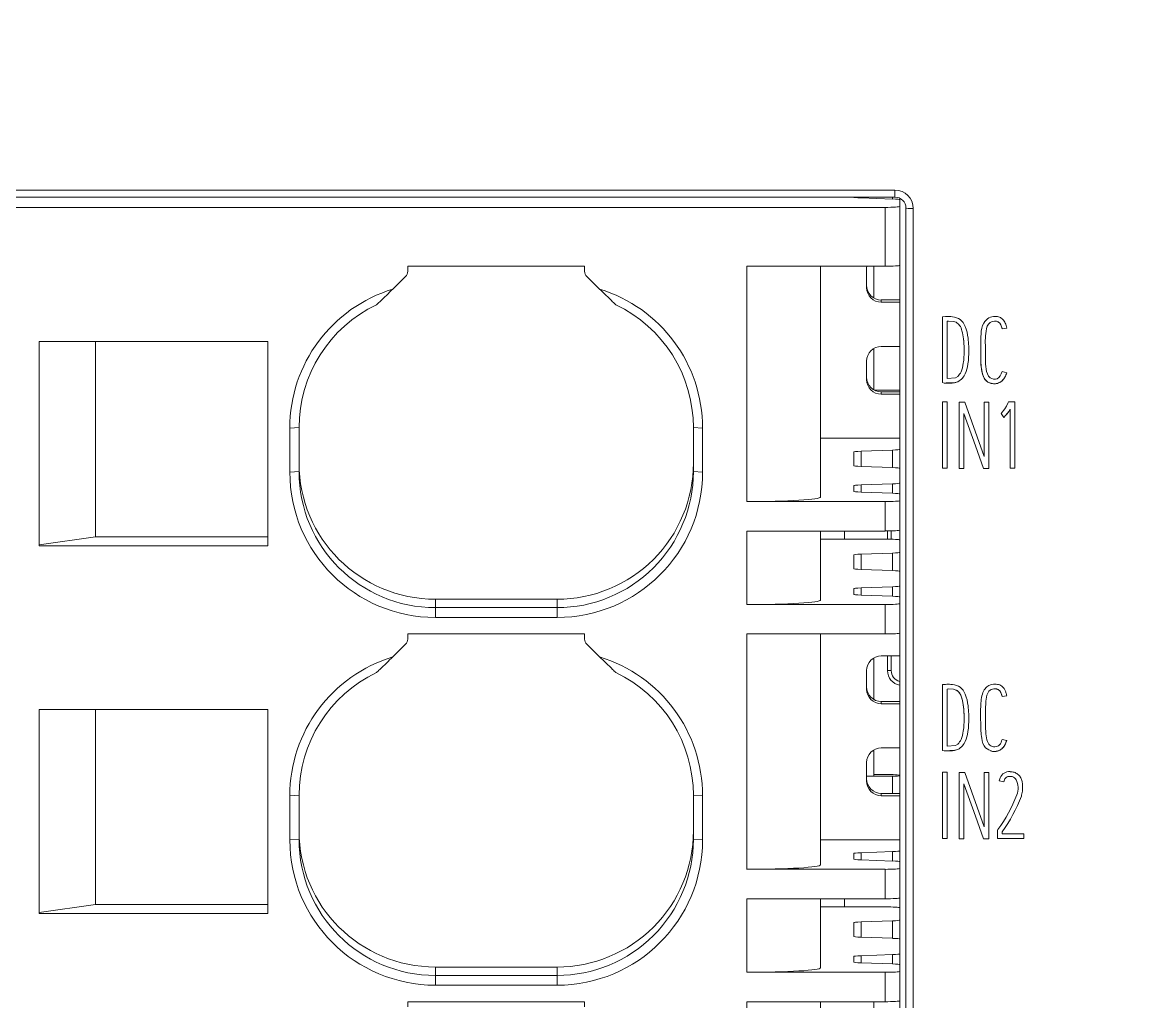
# Model space of a CAD drawing. Header units: millimetres. Extents: x 42151 to 59780, y 37376 to 44547.
# Drawn here: x 47998.37 to 48028.56, y 43457.61 to 43484.19 of the extents above; entities that cross this region are included whole.
import ezdxf

# ---------------------------------------------------------------- set-up
doc = ezdxf.new("R2010")
doc.units = ezdxf.units.MM
doc.set_wipeout_variables(frame=1)
doc.layers.add('000-PI-Oprema', color=30, linetype='Continuous', lineweight=5)
doc.layers.add('SI-ORMAR-Oprema', color=30, linetype='Continuous', lineweight=5)

# ---------------------------------------------------------------- blocks, each defined once
blk = doc.blocks.new('sie_red1200')
blk.add_wipeout([(79772.309, 29415.963), (79772.309, 29280.971), (79817.309, 29280.971), (79817.301, 29415.963)]).dxf.layer = 'SI-ORMAR-Oprema'
at = {"layer": 'SI-ORMAR-Oprema'}
for p, q in [((79781.309, 29318.355), (79809.909, 29318.355)), ((79809.909, 29318.163), (79781.309, 29318.163)), ((79808.991, 29318.163), (79808.991, 29318.142)), ((79808.991, 29318.163), (79808.991, 29318.142)), ((79808.991, 29318.142), (79809.841, 29318.112)), ((79808.991, 29318.142), (79809.841, 29318.112)), ((79809.841, 29318.163), (79809.841, 29318.112)), ((79809.841, 29318.163), (79809.841, 29318.112)), ((79809.909, 29318.163), (79809.909, 29318.355)), ((79810.041, 29318.087), (79810.041, 29318.127)), ((79809.641, 29317.885), (79782.441, 29317.885)), ((79809.641, 29317.885), (79782.441, 29317.885)), ((79809.641, 29317.885), (79809.641, 29316.288)), ((79809.641, 29317.885), (79809.641, 29316.288)), ((79810.041, 29318.087), (79810.041, 29317.909)), ((79810.041, 29318.087), (79810.041, 29317.909)), ((79810.041, 29317.909), (79810.041, 29316.312)), ((79810.041, 29317.909), (79810.041, 29316.312)), ((79810.209, 29286.263), (79810.209, 29317.863)), ((79810.409, 29317.855), (79810.409, 29286.247)), ((79810.041, 29310.106), (79810.041, 29316.312)), ((79796.632, 29316.01), (79796.289, 29315.668)), ((79796.632, 29316.01), (79796.289, 29315.668)), ((79796.691, 29316.288), (79796.691, 29316.151)), ((79801.491, 29316.288), (79796.691, 29316.288)), ((79796.691, 29316.288), (79796.691, 29316.151)), ((79801.491, 29316.288), (79796.691, 29316.288)), ((79801.491, 29316.151), (79801.491, 29316.288)), ((79801.491, 29316.151), (79801.491, 29316.288)), ((79801.892, 29315.668), (79801.549, 29316.01)), ((79801.892, 29315.668), (79801.549, 29316.01)), ((79805.891, 29309.9), (79805.891, 29316.288)), ((79809.641, 29316.288), (79805.891, 29316.288)), ((79805.891, 29309.9), (79805.891, 29316.288)), ((79809.641, 29316.288), (79805.891, 29316.288)), ((79807.891, 29310.022), (79807.891, 29316.288)), ((79807.891, 29310.022), (79807.891, 29316.288)), ((79809.141, 29315.709), (79809.141, 29316.208)), ((79809.141, 29315.709), (79809.141, 29316.208)), ((79809.341, 29316.288), (79809.341, 29315.425)), ((79809.341, 29316.288), (79809.341, 29315.425)), ((79810.041, 29315.371), (79809.541, 29315.371)), ((79809.541, 29315.31), (79809.541, 29315.371)), ((79810.041, 29315.371), (79809.541, 29315.371)), ((79809.541, 29315.31), (79809.541, 29315.371)), ((79810.041, 29315.31), (79809.541, 29315.31)), ((79810.041, 29315.31), (79809.541, 29315.31)), ((79811.286, 29314.919), (79811.198, 29314.918)), ((79811.198, 29314.918), (79811.198, 29313.128)), ((79811.325, 29314.792), (79811.366, 29314.795)), ((79811.325, 29314.792), (79811.366, 29314.795)), ((79811.325, 29313.238), (79811.325, 29314.792)), ((79811.366, 29314.795), (79811.501, 29314.79)), ((79811.366, 29314.795), (79811.501, 29314.79)), ((79811.366, 29314.795), (79811.366, 29314.795)), ((79811.477, 29314.918), (79811.426, 29314.919)), ((79811.501, 29314.79), (79811.576, 29314.766)), ((79811.501, 29314.79), (79811.576, 29314.766)), ((79811.501, 29314.79), (79811.501, 29314.79)), ((79811.576, 29314.766), (79811.576, 29314.766)), ((79812.943, 29314.604), (79812.819, 29314.587)), ((79812.943, 29314.604), (79812.819, 29314.587)), ((79812.819, 29314.587), (79812.819, 29314.587)), ((79812.943, 29314.604), (79812.943, 29314.604)), ((79792.891, 29314.242), (79786.691, 29314.242)), ((79786.691, 29308.702), (79786.691, 29314.242)), ((79792.891, 29314.242), (79786.691, 29314.242)), ((79786.691, 29308.702), (79786.691, 29314.242)), ((79788.219, 29314.242), (79788.219, 29308.946)), ((79788.219, 29314.242), (79788.219, 29308.946)), ((79792.891, 29308.702), (79792.891, 29314.242)), ((79792.891, 29308.702), (79792.891, 29314.242)), ((79812.239, 29314.25), (79812.239, 29314.25)), ((79809.341, 29314.059), (79809.341, 29312.929)), ((79809.341, 29314.059), (79809.341, 29312.929)), ((79809.541, 29314.112), (79810.041, 29314.112)), ((79809.541, 29314.112), (79810.041, 29314.112)), ((79809.141, 29313.214), (79809.141, 29313.713)), ((79809.141, 29313.214), (79809.141, 29313.713)), ((79811.619, 29313.297), (79811.55, 29313.263)), ((79812.819, 29313.427), (79812.943, 29313.397)), ((79812.943, 29313.397), (79812.943, 29313.397)), ((79811.198, 29313.128), (79811.25, 29313.118)), ((79811.198, 29313.128), (79811.198, 29313.128)), ((79811.198, 29313.128), (79811.25, 29313.118)), ((79811.25, 29313.118), (79811.25, 29313.118)), ((79811.55, 29313.263), (79811.325, 29313.238)), ((79812.558, 29313.101), (79812.558, 29313.101)), ((79810.041, 29312.923), (79809.352, 29312.923)), ((79810.041, 29312.876), (79809.541, 29312.876)), ((79809.541, 29312.815), (79809.541, 29312.876)), ((79810.041, 29312.876), (79809.541, 29312.876)), ((79809.541, 29312.815), (79809.541, 29312.876)), ((79810.041, 29312.815), (79809.541, 29312.815)), ((79810.041, 29312.815), (79809.541, 29312.815)), ((79811.325, 29312.603), (79811.198, 29312.603)), ((79811.198, 29312.603), (79811.198, 29310.803)), ((79811.325, 29310.803), (79811.325, 29312.603)), ((79811.804, 29312.601), (79811.656, 29312.601)), ((79811.656, 29312.601), (79811.656, 29310.801)), ((79812.335, 29311.126), (79811.804, 29312.601)), ((79812.335, 29312.601), (79812.335, 29311.127)), ((79812.462, 29312.601), (79812.335, 29312.601)), ((79812.462, 29310.801), (79812.462, 29312.601)), ((79812.895, 29312.414), (79812.791, 29312.29)), ((79812.94, 29312.494), (79812.896, 29312.414)), ((79812.973, 29312.568), (79812.94, 29312.494)), ((79812.99, 29312.606), (79812.972, 29312.569)), ((79813.162, 29312.606), (79812.99, 29312.606)), ((79813.035, 29312.404), (79813.035, 29310.803)), ((79813.162, 29310.803), (79813.162, 29312.606)), ((79811.782, 29312.286), (79812.096, 29311.415)), ((79811.782, 29310.801), (79811.782, 29312.286)), ((79811.782, 29312.286), (79812.096, 29311.415)), ((79812.791, 29312.29), (79812.863, 29312.185)), ((79812.791, 29312.29), (79812.863, 29312.185)), ((79812.791, 29312.29), (79812.791, 29312.29)), ((79812.863, 29312.185), (79812.863, 29312.185)), ((79793.491, 29311.896), (79793.741, 29311.912)), ((79793.491, 29311.896), (79793.741, 29311.912)), ((79793.491, 29310.698), (79793.491, 29311.896)), ((79793.491, 29310.698), (79793.491, 29311.896)), ((79793.741, 29311.912), (79793.741, 29310.714)), ((79793.741, 29311.912), (79793.741, 29310.714)), ((79804.441, 29311.912), (79804.691, 29311.896)), ((79804.441, 29311.912), (79804.441, 29310.714)), ((79804.441, 29311.912), (79804.691, 29311.896)), ((79804.441, 29311.912), (79804.441, 29310.714)), ((79804.691, 29310.698), (79804.691, 29311.896)), ((79804.691, 29310.698), (79804.691, 29311.896)), ((79807.891, 29311.617), (79810.041, 29311.617)), ((79807.891, 29311.617), (79810.041, 29311.617)), ((79808.791, 29310.874), (79808.791, 29311.246)), ((79808.791, 29310.874), (79808.791, 29311.246)), ((79808.991, 29311.267), (79809.841, 29311.297)), ((79808.991, 29311.267), (79809.841, 29311.297)), ((79808.991, 29310.853), (79808.991, 29311.267)), ((79808.991, 29310.853), (79808.991, 29311.267)), ((79809.841, 29310.823), (79809.841, 29311.297)), ((79809.841, 29310.823), (79809.841, 29311.297)), ((79812.096, 29311.415), (79812.317, 29310.801)), ((79812.096, 29311.415), (79812.096, 29311.415)), ((79812.096, 29311.415), (79812.317, 29310.801)), ((79793.491, 29310.698), (79793.741, 29310.714)), ((79793.491, 29310.698), (79793.741, 29310.714)), ((79804.441, 29310.714), (79804.691, 29310.698)), ((79804.441, 29310.714), (79804.691, 29310.698)), ((79809.841, 29310.823), (79808.991, 29310.853)), ((79809.841, 29310.823), (79808.991, 29310.853)), ((79811.198, 29310.803), (79811.325, 29310.803)), ((79811.198, 29310.803), (79811.325, 29310.803)), ((79811.198, 29310.803), (79811.198, 29310.803)), ((79811.325, 29310.803), (79811.325, 29310.803)), ((79811.656, 29310.801), (79811.782, 29310.801)), ((79811.656, 29310.801), (79811.782, 29310.801)), ((79811.656, 29310.801), (79811.656, 29310.801)), ((79811.782, 29310.801), (79811.782, 29310.801)), ((79812.317, 29310.801), (79812.462, 29310.801)), ((79812.317, 29310.801), (79812.462, 29310.801)), ((79812.317, 29310.801), (79812.317, 29310.801)), ((79812.462, 29310.801), (79812.462, 29310.801)), ((79813.035, 29310.803), (79813.162, 29310.803)), ((79813.035, 29310.803), (79813.162, 29310.803)), ((79813.035, 29310.803), (79813.035, 29310.803)), ((79813.162, 29310.803), (79813.162, 29310.803)), ((79808.791, 29310.178), (79808.791, 29310.33)), ((79808.791, 29310.178), (79808.791, 29310.33)), ((79808.991, 29310.351), (79809.841, 29310.381)), ((79808.991, 29310.351), (79809.841, 29310.381)), ((79808.991, 29310.157), (79808.991, 29310.351)), ((79808.991, 29310.157), (79808.991, 29310.351)), ((79809.841, 29310.127), (79809.841, 29310.381)), ((79809.841, 29310.127), (79809.841, 29310.381)), ((79809.841, 29310.127), (79808.991, 29310.157)), ((79809.841, 29310.127), (79808.991, 29310.157)), ((79810.041, 29309.924), (79810.041, 29310.106)), ((79810.041, 29309.924), (79810.041, 29310.106)), ((79805.891, 29309.9), (79809.641, 29309.9)), ((79805.891, 29309.9), (79809.641, 29309.9)), ((79809.641, 29309.101), (79809.641, 29309.9)), ((79809.641, 29309.101), (79809.641, 29309.9)), ((79810.041, 29309.126), (79810.041, 29309.924)), ((79810.041, 29309.126), (79810.041, 29309.924)), ((79805.891, 29309.101), (79805.891, 29307.105)), ((79805.891, 29309.101), (79809.641, 29309.101)), ((79805.891, 29309.101), (79805.891, 29307.105)), ((79805.891, 29309.101), (79809.641, 29309.101)), ((79807.891, 29307.227), (79807.891, 29309.101)), ((79807.891, 29307.227), (79807.891, 29309.101)), ((79808.541, 29309.101), (79808.541, 29308.882)), ((79809.709, 29308.881), (79809.709, 29309.102)), ((79809.809, 29309.104), (79809.809, 29308.879)), ((79810.041, 29307.311), (79810.041, 29309.126)), ((79788.219, 29308.946), (79786.691, 29308.727)), ((79788.219, 29308.946), (79786.691, 29308.727)), ((79792.891, 29308.946), (79788.219, 29308.946)), ((79792.891, 29308.946), (79788.219, 29308.946)), ((79809.641, 29308.882), (79807.891, 29308.882)), ((79809.641, 29308.882), (79807.891, 29308.882)), ((79792.891, 29308.702), (79786.691, 29308.702)), ((79792.891, 29308.702), (79786.691, 29308.702)), ((79808.991, 29308.472), (79809.841, 29308.502)), ((79808.991, 29308.472), (79809.841, 29308.502)), ((79808.991, 29308.058), (79808.991, 29308.472)), ((79808.991, 29308.058), (79808.991, 29308.472)), ((79809.841, 29308.028), (79809.841, 29308.502)), ((79809.841, 29308.028), (79809.841, 29308.502)), ((79808.791, 29308.079), (79808.791, 29308.451)), ((79808.791, 29308.079), (79808.791, 29308.451)), ((79809.841, 29308.028), (79808.991, 29308.058)), ((79809.841, 29308.028), (79808.991, 29308.058)), ((79808.991, 29307.557), (79809.841, 29307.587)), ((79808.991, 29307.557), (79809.841, 29307.587)), ((79808.991, 29307.362), (79808.991, 29307.557)), ((79808.991, 29307.362), (79808.991, 29307.557)), ((79809.841, 29307.332), (79809.841, 29307.587)), ((79809.841, 29307.332), (79809.841, 29307.587)), ((79800.741, 29307.25), (79797.441, 29307.25)), ((79797.441, 29307.25), (79797.441, 29307.021)), ((79800.741, 29307.25), (79797.441, 29307.25)), ((79797.441, 29307.25), (79797.441, 29307.021)), ((79800.741, 29307.25), (79800.741, 29307.021)), ((79800.741, 29307.25), (79800.741, 29307.021)), ((79808.791, 29307.383), (79808.791, 29307.535)), ((79808.791, 29307.383), (79808.791, 29307.535)), ((79809.841, 29307.332), (79808.991, 29307.362)), ((79809.841, 29307.332), (79808.991, 29307.362)), ((79810.041, 29307.13), (79810.041, 29307.311)), ((79810.041, 29307.13), (79810.041, 29307.311)), ((79797.441, 29307.021), (79797.441, 29306.756)), ((79797.441, 29307.021), (79800.741, 29307.021)), ((79797.441, 29307.021), (79797.441, 29306.756)), ((79797.441, 29307.021), (79800.741, 29307.021)), ((79800.741, 29307.021), (79800.741, 29306.756)), ((79800.741, 29307.021), (79800.741, 29306.756)), ((79805.891, 29307.105), (79809.641, 29307.105)), ((79805.891, 29307.105), (79809.641, 29307.105)), ((79809.641, 29306.307), (79809.641, 29307.105)), ((79809.641, 29306.307), (79809.641, 29307.105)), ((79810.041, 29306.331), (79810.041, 29307.13)), ((79810.041, 29306.331), (79810.041, 29307.13)), ((79800.741, 29306.756), (79797.441, 29306.756)), ((79800.741, 29306.756), (79797.441, 29306.756)), ((79796.691, 29306.307), (79796.691, 29306.17)), ((79801.491, 29306.307), (79796.691, 29306.307)), ((79796.691, 29306.307), (79796.691, 29306.17)), ((79801.491, 29306.307), (79796.691, 29306.307)), ((79801.491, 29306.17), (79801.491, 29306.307)), ((79801.491, 29306.17), (79801.491, 29306.307)), ((79805.891, 29299.919), (79805.891, 29306.307)), ((79805.891, 29306.307), (79809.641, 29306.307)), ((79805.891, 29299.919), (79805.891, 29306.307)), ((79805.891, 29306.307), (79809.641, 29306.307)), ((79807.891, 29300.041), (79807.891, 29306.307)), ((79807.891, 29300.041), (79807.891, 29306.307)), ((79810.041, 29300.124), (79810.041, 29306.331)), ((79796.632, 29306.029), (79796.289, 29305.686)), ((79796.632, 29306.029), (79796.289, 29305.686)), ((79801.892, 29305.686), (79801.549, 29306.029)), ((79801.892, 29305.686), (79801.549, 29306.029)), ((79809.341, 29304.528), (79809.341, 29305.657)), ((79809.341, 29304.528), (79809.341, 29305.657)), ((79809.541, 29305.711), (79810.041, 29305.711)), ((79809.541, 29305.711), (79810.041, 29305.711)), ((79809.709, 29305.313), (79809.709, 29305.711)), ((79809.809, 29305.711), (79809.809, 29305.313)), ((79809.141, 29304.812), (79809.141, 29305.311)), ((79809.141, 29304.812), (79809.141, 29305.311)), ((79809.709, 29305.313), (79809.809, 29305.313)), ((79811.286, 29304.939), (79811.198, 29304.938)), ((79811.198, 29304.938), (79811.198, 29303.148)), ((79811.477, 29304.938), (79811.426, 29304.939)), ((79811.325, 29304.812), (79811.366, 29304.815)), ((79811.325, 29304.812), (79811.366, 29304.815)), ((79811.325, 29304.812), (79811.325, 29304.812)), ((79811.325, 29303.258), (79811.325, 29304.811)), ((79811.366, 29304.815), (79811.501, 29304.81)), ((79811.366, 29304.815), (79811.501, 29304.81)), ((79811.366, 29304.815), (79811.366, 29304.815)), ((79811.501, 29304.81), (79811.576, 29304.786)), ((79811.501, 29304.81), (79811.576, 29304.786)), ((79811.501, 29304.81), (79811.501, 29304.81)), ((79811.576, 29304.786), (79811.576, 29304.786)), ((79812.819, 29304.607), (79812.943, 29304.624)), ((79812.819, 29304.607), (79812.943, 29304.624)), ((79812.819, 29304.607), (79812.819, 29304.607)), ((79812.943, 29304.624), (79812.943, 29304.624)), ((79786.691, 29298.721), (79786.691, 29304.261)), ((79792.891, 29304.261), (79786.691, 29304.261)), ((79786.691, 29298.721), (79786.691, 29304.261)), ((79792.891, 29304.261), (79786.691, 29304.261)), ((79788.219, 29298.965), (79788.219, 29304.261)), ((79788.219, 29298.965), (79788.219, 29304.261)), ((79792.891, 29298.721), (79792.891, 29304.261)), ((79792.891, 29298.721), (79792.891, 29304.261)), ((79810.041, 29304.474), (79809.541, 29304.474)), ((79809.541, 29304.413), (79809.541, 29304.474)), ((79810.041, 29304.474), (79809.541, 29304.474)), ((79809.541, 29304.413), (79809.541, 29304.474)), ((79810.041, 29304.413), (79809.541, 29304.413)), ((79810.041, 29304.413), (79809.541, 29304.413)), ((79812.943, 29303.417), (79812.819, 29303.447)), ((79812.943, 29303.417), (79812.943, 29303.417)), ((79809.341, 29302.457), (79809.341, 29303.162)), ((79809.341, 29302.457), (79809.341, 29303.162)), ((79809.541, 29303.215), (79810.041, 29303.215)), ((79809.541, 29303.215), (79810.041, 29303.215)), ((79811.198, 29303.148), (79811.25, 29303.138)), ((79811.198, 29303.148), (79811.198, 29303.148)), ((79811.198, 29303.148), (79811.25, 29303.138)), ((79811.25, 29303.138), (79811.25, 29303.138)), ((79811.55, 29303.283), (79811.325, 29303.258)), ((79811.619, 29303.317), (79811.55, 29303.283)), ((79812.558, 29303.121), (79812.558, 29303.121)), ((79809.141, 29302.317), (79809.141, 29302.816)), ((79809.141, 29302.317), (79809.141, 29302.816)), ((79809.841, 29302.445), (79809.141, 29302.445)), ((79809.841, 29302.445), (79809.141, 29302.445)), ((79809.641, 29302.494), (79809.341, 29302.494)), ((79809.641, 29302.494), (79809.341, 29302.494)), ((79809.841, 29302.445), (79809.841, 29301.979)), ((79809.841, 29302.445), (79809.841, 29301.979)), ((79811.325, 29302.552), (79811.198, 29302.552)), ((79811.198, 29302.552), (79811.198, 29300.752)), ((79811.325, 29300.752), (79811.325, 29302.552)), ((79811.804, 29302.549), (79811.656, 29302.549)), ((79811.656, 29302.549), (79811.656, 29300.749)), ((79812.335, 29301.075), (79811.804, 29302.549)), ((79812.335, 29302.549), (79812.335, 29301.075)), ((79812.462, 29302.549), (79812.335, 29302.549)), ((79812.462, 29300.749), (79812.462, 29302.549)), ((79811.782, 29302.235), (79812.096, 29301.364)), ((79811.782, 29300.749), (79811.782, 29302.235)), ((79811.782, 29302.235), (79812.096, 29301.364)), ((79812.765, 29302.404), (79812.738, 29302.321)), ((79812.738, 29302.321), (79812.738, 29302.321)), ((79812.738, 29302.32), (79812.863, 29302.291)), ((79812.738, 29302.32), (79812.863, 29302.291)), ((79812.863, 29302.291), (79812.863, 29302.291)), ((79793.491, 29301.915), (79793.741, 29301.93)), ((79793.491, 29301.915), (79793.741, 29301.93)), ((79793.491, 29300.717), (79793.491, 29301.915)), ((79793.491, 29300.717), (79793.491, 29301.915)), ((79793.741, 29300.732), (79793.741, 29301.93)), ((79793.741, 29300.732), (79793.741, 29301.93)), ((79804.441, 29301.93), (79804.691, 29301.915)), ((79804.441, 29300.732), (79804.441, 29301.93)), ((79804.441, 29301.93), (79804.691, 29301.915)), ((79804.441, 29300.732), (79804.441, 29301.93)), ((79804.691, 29300.717), (79804.691, 29301.915)), ((79804.691, 29300.717), (79804.691, 29301.915)), ((79810.041, 29301.979), (79809.541, 29301.979)), ((79809.541, 29301.918), (79809.541, 29301.979)), ((79810.041, 29301.979), (79809.541, 29301.979)), ((79809.541, 29301.918), (79809.541, 29301.979)), ((79810.041, 29301.918), (79809.541, 29301.918)), ((79810.041, 29301.918), (79809.541, 29301.918)), ((79812.096, 29301.364), (79812.317, 29300.749)), ((79812.096, 29301.364), (79812.096, 29301.364)), ((79812.096, 29301.364), (79812.317, 29300.749)), ((79812.704, 29300.996), (79812.694, 29300.978)), ((79812.694, 29300.978), (79812.694, 29300.755)), ((79812.821, 29300.881), (79812.821, 29300.939)), ((79793.491, 29300.717), (79793.741, 29300.732)), ((79793.491, 29300.717), (79793.741, 29300.732)), ((79804.441, 29300.732), (79804.691, 29300.717)), ((79804.441, 29300.732), (79804.691, 29300.717)), ((79807.891, 29300.72), (79810.041, 29300.72)), ((79807.891, 29300.72), (79810.041, 29300.72)), ((79811.198, 29300.752), (79811.325, 29300.752)), ((79811.198, 29300.752), (79811.325, 29300.752)), ((79811.198, 29300.752), (79811.198, 29300.752)), ((79811.325, 29300.752), (79811.325, 29300.752)), ((79811.656, 29300.749), (79811.782, 29300.749)), ((79811.656, 29300.749), (79811.782, 29300.749)), ((79811.656, 29300.749), (79811.656, 29300.749)), ((79811.782, 29300.749), (79811.782, 29300.749)), ((79812.317, 29300.749), (79812.462, 29300.749)), ((79812.317, 29300.749), (79812.462, 29300.749)), ((79812.317, 29300.749), (79812.317, 29300.749)), ((79812.462, 29300.749), (79812.462, 29300.749)), ((79812.694, 29300.755), (79813.408, 29300.755)), ((79812.694, 29300.754), (79812.694, 29300.755)), ((79812.694, 29300.754), (79813.408, 29300.754)), ((79813.408, 29300.881), (79812.821, 29300.881)), ((79813.408, 29300.755), (79813.408, 29300.881)), ((79813.408, 29300.754), (79813.408, 29300.755)), ((79808.791, 29300.197), (79808.791, 29300.349)), ((79808.791, 29300.197), (79808.791, 29300.349)), ((79808.991, 29300.37), (79809.841, 29300.4)), ((79808.991, 29300.37), (79809.841, 29300.4)), ((79808.991, 29300.175), (79808.991, 29300.37)), ((79808.991, 29300.175), (79808.991, 29300.37)), ((79809.841, 29300.145), (79809.841, 29300.4)), ((79809.841, 29300.145), (79809.841, 29300.4)), ((79809.841, 29300.145), (79808.991, 29300.175)), ((79809.841, 29300.145), (79808.991, 29300.175)), ((79810.041, 29299.943), (79810.041, 29300.124)), ((79810.041, 29299.943), (79810.041, 29300.124)), ((79805.891, 29299.919), (79809.641, 29299.919)), ((79805.891, 29299.919), (79809.641, 29299.919)), ((79809.641, 29299.12), (79809.641, 29299.919)), ((79809.641, 29299.12), (79809.641, 29299.919)), ((79810.041, 29299.145), (79810.041, 29299.943)), ((79810.041, 29299.145), (79810.041, 29299.943)), ((79805.891, 29299.12), (79805.891, 29297.124)), ((79805.891, 29299.12), (79809.641, 29299.12)), ((79805.891, 29299.12), (79805.891, 29297.124)), ((79805.891, 29299.12), (79809.641, 29299.12)), ((79807.891, 29297.246), (79807.891, 29299.12)), ((79807.891, 29297.246), (79807.891, 29299.12)), ((79808.541, 29299.12), (79808.541, 29298.9)), ((79810.041, 29297.33), (79810.041, 29299.145)), ((79786.691, 29298.745), (79788.219, 29298.965)), ((79786.691, 29298.745), (79788.219, 29298.965)), ((79788.219, 29298.965), (79792.891, 29298.965)), ((79788.219, 29298.965), (79792.891, 29298.965)), ((79809.641, 29298.9), (79807.891, 29298.9)), ((79809.641, 29298.9), (79807.891, 29298.9)), ((79792.891, 29298.721), (79786.691, 29298.721)), ((79792.891, 29298.721), (79786.691, 29298.721)), ((79808.991, 29298.491), (79809.841, 29298.521)), ((79808.991, 29298.491), (79809.841, 29298.521)), ((79808.991, 29298.077), (79808.991, 29298.491)), ((79808.991, 29298.077), (79808.991, 29298.491)), ((79809.841, 29298.047), (79809.841, 29298.521)), ((79809.841, 29298.047), (79809.841, 29298.521)), ((79808.791, 29298.098), (79808.791, 29298.47)), ((79808.791, 29298.098), (79808.791, 29298.47)), ((79809.841, 29298.047), (79808.991, 29298.077)), ((79809.841, 29298.047), (79808.991, 29298.077)), ((79808.991, 29297.575), (79809.841, 29297.605)), ((79808.991, 29297.575), (79809.841, 29297.605)), ((79809.841, 29297.351), (79809.841, 29297.605)), ((79809.841, 29297.351), (79809.841, 29297.605)), ((79808.791, 29297.402), (79808.791, 29297.554)), ((79808.791, 29297.402), (79808.791, 29297.554)), ((79808.991, 29297.381), (79808.991, 29297.575)), ((79808.991, 29297.381), (79808.991, 29297.575)), ((79809.841, 29297.351), (79808.991, 29297.381)), ((79809.841, 29297.351), (79808.991, 29297.381)), ((79810.041, 29297.148), (79810.041, 29297.33)), ((79810.041, 29297.148), (79810.041, 29297.33)), ((79800.741, 29297.268), (79797.441, 29297.268)), ((79797.441, 29297.268), (79797.441, 29297.039)), ((79800.741, 29297.268), (79797.441, 29297.268)), ((79797.441, 29297.268), (79797.441, 29297.039)), ((79797.441, 29297.039), (79797.441, 29296.774)), ((79800.741, 29297.039), (79797.441, 29297.039)), ((79797.441, 29297.039), (79797.441, 29296.774)), ((79800.741, 29297.039), (79797.441, 29297.039)), ((79800.741, 29297.268), (79800.741, 29297.039)), ((79800.741, 29297.268), (79800.741, 29297.039)), ((79800.741, 29297.039), (79800.741, 29296.774)), ((79800.741, 29297.039), (79800.741, 29296.774)), ((79805.891, 29297.124), (79809.641, 29297.124)), ((79805.891, 29297.124), (79809.641, 29297.124)), ((79809.641, 29296.325), (79809.641, 29297.124)), ((79809.641, 29296.325), (79809.641, 29297.124)), ((79810.041, 29296.35), (79810.041, 29297.148)), ((79810.041, 29296.35), (79810.041, 29297.148)), ((79800.741, 29296.774), (79797.441, 29296.774)), ((79800.741, 29296.774), (79797.441, 29296.774)), ((79796.691, 29296.325), (79796.691, 29296.188)), ((79801.491, 29296.325), (79796.691, 29296.325)), ((79796.691, 29296.325), (79796.691, 29296.188)), ((79801.491, 29296.325), (79796.691, 29296.325)), ((79801.491, 29296.188), (79801.491, 29296.325)), ((79801.491, 29296.188), (79801.491, 29296.325)), ((79805.891, 29289.937), (79805.891, 29296.325)), ((79805.891, 29296.325), (79809.641, 29296.325)), ((79805.891, 29289.937), (79805.891, 29296.325)), ((79805.891, 29296.325), (79809.641, 29296.325)), ((79807.891, 29290.059), (79807.891, 29296.325)), ((79807.891, 29290.059), (79807.891, 29296.325)), ((79809.341, 29295.462), (79809.341, 29296.325)), ((79809.341, 29295.462), (79809.341, 29296.325)), ((79810.041, 29290.143), (79810.041, 29296.35))]:
    blk.add_line(p, q, dxfattribs=at)
for centre, radius, start, end in [((79809.909, 29317.855), 0.5, 359.9931, 89.9926), ((79809.909, 29317.863), 0.3, 0, 90), ((79866.634, 29242.194), 101.719, 133.75368, 134.03345), ((79866.634, 29242.194), 101.719, 133.75368, 134.03345), ((79731.548, 29242.194), 101.719, 45.96655, 46.24632), ((79731.548, 29242.194), 101.719, 45.96655, 46.24632), ((79794.484, 29316.82), 2.082, 310.7256, 314.0314), ((79794.484, 29316.82), 2.082, 310.7256, 314.0314), ((79803.697, 29316.82), 2.082, 225.9686, 229.2744), ((79803.697, 29316.82), 2.082, 225.9686, 229.2744), ((79811.356, 29313.293), 1.628, 87.5417, 92.4583), ((79812.625, 29314.532), 0.393, 89.6728, 114.3606), ((79812.434, 29312.698), 0.668, 309.8893, 333.9399), ((79812.432, 29312.7), 0.671, 309.9477, 333.8815), ((79866.634, 29232.213), 101.719, 133.75368, 134.03345), ((79866.634, 29232.213), 101.719, 133.75368, 134.03345), ((79731.548, 29232.213), 101.719, 45.96655, 46.24632), ((79731.548, 29232.213), 101.719, 45.96655, 46.24632), ((79794.484, 29306.839), 2.082, 310.7256, 314.0314), ((79794.484, 29306.839), 2.082, 310.7256, 314.0314), ((79803.697, 29306.839), 2.082, 225.9686, 229.2744), ((79803.697, 29306.839), 2.082, 225.9686, 229.2744), ((79810.109, 29305.313), 0.4, 180, 260.2122), ((79810.109, 29305.313), 0.3, 180, 256.8991), ((79811.356, 29303.313), 1.628, 87.5417, 92.4583), ((79812.625, 29304.552), 0.393, 89.673, 114.3604), ((79813.014, 29302.302), 0.269, 85.1106, 157.6742), ((79812.701, 29302.124), 0.55, 340.4022, 24.4625), ((79809.397, 29303.414), 4.096, 323.824, 338.9089), ((79809.283, 29303.47), 4.35, 324.4132, 338.872)]:
    blk.add_arc(centre, radius, start, end, dxfattribs=at)
for centre, major_axis, ratio, start_param, end_param in [((79809.191, 29318.163), (-0.4, 0), 0.061048, 0, 1.047198), ((79809.191, 29318.163), (-0.4, 0), 0.061048, 0, 1.047198), ((79809.641, 29317.909), (0.4, 0), 0.061048, 4.712389, 6.283185), ((79809.641, 29317.909), (0.4, 0), 0.061048, 4.712389, 6.283185), ((79809.641, 29318.091), (-0.4, 0), 0.061048, 3.141593, 4.18879), ((79809.641, 29318.091), (-0.4, 0), 0.061048, 3.141593, 4.18879), ((79810.409, 29317.863), (-0.2, 0), 0.03826, 0, 1.570796), ((79809.641, 29316.312), (0.4, 0), 0.061048, 4.712389, 6.283185), ((79809.641, 29316.312), (0.4, 0), 0.061048, 4.712389, 6.283185), ((79796.491, 29316.151), (0.2, 0), 0.998135, 5.497787, 6.283185), ((79796.491, 29316.151), (0.2, 0), 0.998135, 5.497787, 6.283185), ((79801.691, 29316.151), (0.2, 0), 0.998135, 3.141593, 3.926991), ((79801.691, 29316.151), (0.2, 0), 0.998135, 3.141593, 3.926991), ((79809.541, 29316.208), (-0.4, 0), 0.998135, 6.082385, 6.283185), ((79809.541, 29316.208), (-0.4, 0), 0.998135, 6.082385, 6.283185), ((79809.541, 29315.77), (0.4, 0), 0.998135, 3.141593, 4.712389), ((79809.541, 29315.77), (0.4, 0), 0.998135, 3.141593, 4.712389), ((79809.541, 29315.709), (0.4, 0), 0.998135, 3.141593, 4.712389), ((79809.541, 29315.709), (0.4, 0), 0.998135, 3.141593, 4.712389), ((79797.441, 29311.896), (-3.95, 0), 0.998135, 5.008229, 6.283185), ((79797.441, 29311.896), (-3.95, 0), 0.998135, 5.008229, 6.283185), ((79800.741, 29311.896), (-3.95, 0), 0.998135, 3.141593, 4.416549), ((79800.741, 29311.896), (-3.95, 0), 0.998135, 3.141593, 4.416549), ((79797.441, 29311.912), (3.7, 0), 0.998135, 2.017456, 3.141593), ((79797.441, 29311.912), (3.7, 0), 0.998135, 2.017456, 3.141593), ((79800.741, 29311.912), (3.7, 0), 0.998135, 0, 1.124137), ((79800.741, 29311.912), (3.7, 0), 0.998135, 0, 1.124137), ((79809.541, 29313.713), (-0.4, 0), 0.998135, 4.712389, 6.283185), ((79809.541, 29313.713), (-0.4, 0), 0.998135, 4.712389, 6.283185), ((79809.541, 29313.275), (0.4, 0), 0.998135, 3.141593, 4.712389), ((79809.541, 29313.275), (0.4, 0), 0.998135, 3.141593, 4.712389), ((79809.541, 29313.214), (0.4, 0), 0.998135, 3.141593, 4.712389), ((79809.541, 29313.214), (0.4, 0), 0.998135, 3.141593, 4.712389), ((79808.091, 29311.615), (0.2, 0), 0.061048, 3.013775, 3.141593), ((79808.091, 29311.615), (0.2, 0), 0.061048, 3.013775, 3.141593), ((79809.191, 29311.246), (-0.4, 0), 0.061048, 5.235988, 6.283185), ((79809.191, 29311.246), (-0.4, 0), 0.061048, 5.235988, 6.283185), ((79809.641, 29311.318), (-0.4, 0), 0.061048, 2.094395, 3.141593), ((79809.641, 29311.318), (-0.4, 0), 0.061048, 2.094395, 3.141593), ((79797.441, 29310.943), (3.7, 0), 0.998135, 3.141593, 4.712389), ((79797.441, 29310.943), (3.7, 0), 0.998135, 3.141593, 4.712389), ((79800.741, 29310.943), (-3.7, 0), 0.998135, 1.570796, 3.141593), ((79800.741, 29310.943), (-3.7, 0), 0.998135, 1.570796, 3.141593), ((79809.191, 29310.874), (0.4, 0), 0.061048, 3.141593, 4.18879), ((79809.191, 29310.874), (0.4, 0), 0.061048, 3.141593, 4.18879), ((79797.441, 29310.698), (3.95, 0), 0.998135, 3.141593, 4.712389), ((79797.441, 29310.698), (3.95, 0), 0.998135, 3.141593, 4.712389), ((79797.441, 29310.714), (-3.7, 0), 0.998135, 0, 1.570796), ((79797.441, 29310.714), (-3.7, 0), 0.998135, 0, 1.570796), ((79800.741, 29310.714), (-3.7, 0), 0.998135, 1.570796, 3.141593), ((79800.741, 29310.714), (-3.7, 0), 0.998135, 1.570796, 3.141593), ((79800.741, 29310.698), (3.95, 0), 0.998135, 4.712389, 6.283185), ((79800.741, 29310.698), (3.95, 0), 0.998135, 4.712389, 6.283185), ((79809.641, 29310.802), (0.4, 0), 0.061048, 0, 1.047198), ((79809.641, 29310.802), (0.4, 0), 0.061048, 0, 1.047198), ((79809.191, 29310.33), (-0.4, 0), 0.061048, 5.235988, 6.283185), ((79809.191, 29310.33), (-0.4, 0), 0.061048, 5.235988, 6.283185), ((79809.641, 29310.402), (-0.4, 0), 0.061048, 2.094395, 3.141593), ((79809.641, 29310.402), (-0.4, 0), 0.061048, 2.094395, 3.141593), ((79805.891, 29310.022), (-2, 0), 0.061048, 1.570796, 3.141593), ((79805.891, 29310.022), (-2, 0), 0.061048, 1.570796, 3.141593), ((79809.191, 29310.178), (0.4, 0), 0.061048, 3.141593, 4.18879), ((79809.191, 29310.178), (0.4, 0), 0.061048, 3.141593, 4.18879), ((79809.641, 29310.106), (0.4, 0), 0.061048, 0, 1.047198), ((79809.641, 29310.106), (0.4, 0), 0.061048, 0, 1.047198), ((79809.641, 29309.924), (-0.4, 0), 0.061048, 1.570796, 3.141593), ((79809.641, 29309.924), (-0.4, 0), 0.061048, 1.570796, 3.141593), ((79809.641, 29309.126), (-0.4, 0), 0.061048, 1.570796, 3.141593), ((79809.641, 29309.126), (-0.4, 0), 0.061048, 1.570796, 3.141593), ((79809.641, 29308.857), (0.4, 0), 0.061048, 0, 1.570796), ((79809.641, 29308.857), (0.4, 0), 0.061048, 0, 1.570796), ((79809.191, 29308.451), (-0.4, 0), 0.061048, 5.235988, 6.283185), ((79809.191, 29308.451), (-0.4, 0), 0.061048, 5.235988, 6.283185), ((79809.641, 29308.523), (-0.4, 0), 0.061048, 2.094395, 3.141593), ((79809.641, 29308.523), (-0.4, 0), 0.061048, 2.094395, 3.141593), ((79809.191, 29308.079), (0.4, 0), 0.061048, 3.141593, 4.18879), ((79809.191, 29308.079), (0.4, 0), 0.061048, 3.141593, 4.18879), ((79809.641, 29308.007), (0.4, 0), 0.061048, 0, 1.047198), ((79809.641, 29308.007), (0.4, 0), 0.061048, 0, 1.047198), ((79809.191, 29307.535), (-0.4, 0), 0.061048, 5.235988, 6.283185), ((79809.191, 29307.535), (-0.4, 0), 0.061048, 5.235988, 6.283185), ((79809.641, 29307.608), (-0.4, 0), 0.061048, 2.094395, 3.141593), ((79809.641, 29307.608), (-0.4, 0), 0.061048, 2.094395, 3.141593), ((79809.191, 29307.383), (0.4, 0), 0.061048, 3.141593, 4.18879), ((79809.191, 29307.383), (0.4, 0), 0.061048, 3.141593, 4.18879), ((79809.641, 29307.311), (0.4, 0), 0.061048, 0, 1.047198), ((79809.641, 29307.311), (0.4, 0), 0.061048, 0, 1.047198), ((79805.891, 29307.227), (-2, 0), 0.061048, 1.570796, 3.141593), ((79805.891, 29307.227), (-2, 0), 0.061048, 1.570796, 3.141593), ((79809.641, 29307.13), (-0.4, 0), 0.061048, 1.570796, 3.141593), ((79809.641, 29307.13), (-0.4, 0), 0.061048, 1.570796, 3.141593), ((79796.491, 29306.17), (0.2, 0), 0.998135, 5.497787, 6.283185), ((79796.491, 29306.17), (0.2, 0), 0.998135, 5.497787, 6.283185), ((79801.691, 29306.17), (0.2, 0), 0.998135, 3.141593, 3.926991), ((79801.691, 29306.17), (0.2, 0), 0.998135, 3.141593, 3.926991), ((79809.641, 29306.331), (-0.4, 0), 0.061048, 1.570796, 3.141593), ((79809.641, 29306.331), (-0.4, 0), 0.061048, 1.570796, 3.141593), ((79797.441, 29301.915), (-3.95, 0), 0.998135, 5.008229, 6.283185), ((79797.441, 29301.915), (-3.95, 0), 0.998135, 5.008229, 6.283185), ((79800.741, 29301.915), (-3.95, 0), 0.998135, 3.141593, 4.416549), ((79800.741, 29301.915), (-3.95, 0), 0.998135, 3.141593, 4.416549), ((79809.541, 29305.311), (-0.4, 0), 0.998135, 4.712389, 6.283185), ((79809.541, 29305.311), (-0.4, 0), 0.998135, 4.712389, 6.283185), ((79797.441, 29301.93), (3.7, 0), 0.998135, 2.017456, 3.141593), ((79797.441, 29301.93), (3.7, 0), 0.998135, 2.017456, 3.141593), ((79800.741, 29301.93), (3.7, 0), 0.998135, 0, 1.124137), ((79800.741, 29301.93), (3.7, 0), 0.998135, 0, 1.124137), ((79809.541, 29304.873), (0.4, 0), 0.998135, 3.141593, 4.712389), ((79809.541, 29304.873), (0.4, 0), 0.998135, 3.141593, 4.712389), ((79809.541, 29304.812), (0.4, 0), 0.998135, 3.141593, 4.712389), ((79809.541, 29304.812), (0.4, 0), 0.998135, 3.141593, 4.712389), ((79809.541, 29302.816), (-0.4, 0), 0.998135, 4.712389, 6.283185), ((79809.541, 29302.816), (-0.4, 0), 0.998135, 4.712389, 6.283185), ((79809.141, 29302.457), (-0.2, 0), 0.061048, 1.570796, 3.141593), ((79809.141, 29302.457), (-0.2, 0), 0.061048, 1.570796, 3.141593), ((79809.641, 29302.469), (0.4, 0), 0.061048, 0, 1.570796), ((79809.641, 29302.469), (0.4, 0), 0.061048, 0, 1.570796), ((79809.841, 29302.457), (0.2, 0), 0.061048, 4.712389, 6.283185), ((79809.841, 29302.457), (0.2, 0), 0.061048, 4.712389, 6.283185), ((79809.541, 29302.378), (0.4, 0), 0.998135, 3.141593, 4.712389), ((79809.541, 29302.378), (0.4, 0), 0.998135, 3.141593, 4.712389), ((79809.541, 29302.317), (0.4, 0), 0.998135, 3.141593, 4.712389), ((79809.541, 29302.317), (0.4, 0), 0.998135, 3.141593, 4.712389), ((79797.441, 29300.961), (3.7, 0), 0.998135, 3.141593, 4.712389), ((79797.441, 29300.961), (3.7, 0), 0.998135, 3.141593, 4.712389), ((79800.741, 29300.961), (-3.7, 0), 0.998135, 1.570796, 3.141593), ((79800.741, 29300.961), (-3.7, 0), 0.998135, 1.570796, 3.141593), ((79797.441, 29300.717), (3.95, 0), 0.998135, 3.141593, 4.712389), ((79797.441, 29300.717), (3.95, 0), 0.998135, 3.141593, 4.712389), ((79797.441, 29300.732), (-3.7, 0), 0.998135, 0, 1.570796), ((79797.441, 29300.732), (-3.7, 0), 0.998135, 0, 1.570796), ((79800.741, 29300.732), (-3.7, 0), 0.998135, 1.570796, 3.141593), ((79800.741, 29300.732), (-3.7, 0), 0.998135, 1.570796, 3.141593), ((79800.741, 29300.717), (3.95, 0), 0.998135, 4.712389, 6.283185), ((79800.741, 29300.717), (3.95, 0), 0.998135, 4.712389, 6.283185), ((79809.191, 29300.349), (-0.4, 0), 0.061048, 5.235988, 6.283185), ((79809.191, 29300.349), (-0.4, 0), 0.061048, 5.235988, 6.283185), ((79809.641, 29300.421), (-0.4, 0), 0.061048, 2.094395, 3.141593), ((79809.641, 29300.421), (-0.4, 0), 0.061048, 2.094395, 3.141593), ((79805.891, 29300.041), (-2, 0), 0.061048, 1.570796, 3.141593), ((79805.891, 29300.041), (-2, 0), 0.061048, 1.570796, 3.141593), ((79809.191, 29300.197), (0.4, 0), 0.061048, 3.141593, 4.18879), ((79809.191, 29300.197), (0.4, 0), 0.061048, 3.141593, 4.18879), ((79809.641, 29300.124), (0.4, 0), 0.061048, 0, 1.047198), ((79809.641, 29300.124), (0.4, 0), 0.061048, 0, 1.047198), ((79809.641, 29299.943), (-0.4, 0), 0.061048, 1.570796, 3.141593), ((79809.641, 29299.943), (-0.4, 0), 0.061048, 1.570796, 3.141593), ((79809.641, 29299.145), (-0.4, 0), 0.061048, 1.570796, 3.141593), ((79809.641, 29299.145), (-0.4, 0), 0.061048, 1.570796, 3.141593), ((79809.641, 29298.876), (0.4, 0), 0.061048, 0, 1.570796), ((79809.641, 29298.876), (0.4, 0), 0.061048, 0, 1.570796), ((79809.191, 29298.47), (-0.4, 0), 0.061048, 5.235988, 6.283185), ((79809.191, 29298.47), (-0.4, 0), 0.061048, 5.235988, 6.283185), ((79809.641, 29298.542), (-0.4, 0), 0.061048, 2.094395, 3.141593), ((79809.641, 29298.542), (-0.4, 0), 0.061048, 2.094395, 3.141593), ((79809.191, 29298.098), (0.4, 0), 0.061048, 3.141593, 4.18879), ((79809.191, 29298.098), (0.4, 0), 0.061048, 3.141593, 4.18879), ((79809.641, 29298.025), (0.4, 0), 0.061048, 0, 1.047198), ((79809.641, 29298.025), (0.4, 0), 0.061048, 0, 1.047198), ((79809.641, 29297.626), (-0.4, 0), 0.061048, 2.094395, 3.141593), ((79809.641, 29297.626), (-0.4, 0), 0.061048, 2.094395, 3.141593), ((79809.191, 29297.554), (-0.4, 0), 0.061048, 5.235988, 6.283185), ((79809.191, 29297.554), (-0.4, 0), 0.061048, 5.235988, 6.283185), ((79809.191, 29297.402), (0.4, 0), 0.061048, 3.141593, 4.18879), ((79809.191, 29297.402), (0.4, 0), 0.061048, 3.141593, 4.18879), ((79809.641, 29297.33), (0.4, 0), 0.061048, 0, 1.047198), ((79809.641, 29297.33), (0.4, 0), 0.061048, 0, 1.047198), ((79805.891, 29297.246), (-2, 0), 0.061048, 1.570796, 3.141593), ((79805.891, 29297.246), (-2, 0), 0.061048, 1.570796, 3.141593), ((79809.641, 29297.148), (-0.4, 0), 0.061048, 1.570796, 3.141593), ((79809.641, 29297.148), (-0.4, 0), 0.061048, 1.570796, 3.141593), ((79809.641, 29296.35), (-0.4, 0), 0.061048, 1.570796, 3.141593), ((79809.641, 29296.35), (-0.4, 0), 0.061048, 1.570796, 3.141593)]:
    blk.add_ellipse(centre, major_axis=major_axis, ratio=ratio, start_param=start_param, end_param=end_param, dxfattribs=at)
for points, knots in [([(79811.25, 29313.118), (79811.318, 29313.119), (79811.418, 29313.12), (79811.569, 29313.124), (79811.692, 29313.189), (79811.817, 29313.335), (79811.895, 29313.584), (79811.922, 29313.932), (79811.911, 29314.304), (79811.844, 29314.628), (79811.701, 29314.867), (79811.549, 29314.902), (79811.477, 29314.918)], [0, 0, 0, 0, 0.084458, 0.123234, 0.185264, 0.249291, 0.357104, 0.500785, 0.680337, 0.813949, 0.912288, 1, 1, 1, 1]), ([(79812.558, 29313.101), (79812.513, 29313.111), (79812.404, 29313.135), (79812.286, 29313.319), (79812.236, 29313.603), (79812.241, 29313.993), (79812.232, 29314.38), (79812.276, 29314.732), (79812.409, 29314.845), (79812.463, 29314.891)], [0, 0, 0, 0, 0.06771, 0.16261, 0.301947, 0.501275, 0.744114, 0.897349, 1, 1, 1, 1]), ([(79812.819, 29314.587), (79812.797, 29314.666), (79812.753, 29314.823), (79812.443, 29314.794), (79812.35, 29314.437), (79812.375, 29314.016), (79812.352, 29313.597), (79812.441, 29313.243), (79812.724, 29313.197), (79812.785, 29313.344), (79812.819, 29313.427)], [0, 0, 0, 0, 0.090405, 0.180405, 0.290221, 0.497356, 0.717894, 0.824396, 0.902067, 1, 1, 1, 1]), ([(79812.627, 29314.926), (79812.648, 29314.925), (79812.689, 29314.923), (79812.746, 29314.908), (79812.797, 29314.882), (79812.842, 29314.846), (79812.879, 29314.799), (79812.908, 29314.743), (79812.931, 29314.677), (79812.939, 29314.63), (79812.943, 29314.604)], [0, 0, 0, 0, 0.1261, 0.242845, 0.354704, 0.466904, 0.583866, 0.709236, 0.846921, 1, 1, 1, 1]), ([(79812.819, 29314.587), (79812.805, 29314.645), (79812.782, 29314.747), (79812.681, 29314.794), (79812.636, 29314.799), (79812.635, 29314.799)], [0, 0, 0, 0, 0.0690861, 0.1223431, 0.1233817, 0.1233817, 0.1233817, 0.1233817]), ([(79811.576, 29314.766), (79811.608, 29314.74), (79811.683, 29314.679), (79811.739, 29314.515), (79811.778, 29314.3), (79811.789, 29314.064), (79811.788, 29313.84), (79811.764, 29313.633), (79811.732, 29313.44), (79811.65, 29313.337), (79811.619, 29313.297)], [0, 0, 0, 0, 0.078235, 0.182293, 0.321642, 0.500223, 0.636138, 0.750292, 0.903154, 1, 1, 1, 1]), ([(79811.775, 29314.288), (79811.779, 29314.247), (79811.784, 29314.165), (79811.788, 29314.05), (79811.788, 29313.977), (79811.787, 29313.945)], [0.3427578, 0.3427578, 0.3427578, 0.3427578, 0.4219783, 0.5008798, 0.563006, 0.563006, 0.563006, 0.563006]), ([(79812.558, 29313.101), (79812.511, 29313.112), (79812.41, 29313.134), (79812.308, 29313.281), (79812.259, 29313.459), (79812.241, 29313.694), (79812.238, 29313.956), (79812.239, 29314.154), (79812.24, 29314.25)], [0, 0, 0, 0, 0.0714946, 0.1492553, 0.2509766, 0.3490105, 0.5017604, 0.6458169, 0.6458169, 0.6458169, 0.6458169]), ([(79812.943, 29313.397), (79812.937, 29313.376), (79812.924, 29313.333), (79812.885, 29313.252), (79812.816, 29313.164), (79812.716, 29313.109), (79812.628, 29313.097), (79812.583, 29313.099), (79812.558, 29313.101)], [0, 0, 0, 0, 0.1253, 0.250682, 0.500241, 0.748579, 0.862705, 1, 1, 1, 1]), ([(79812.943, 29313.397), (79812.937, 29313.376), (79812.925, 29313.336), (79812.899, 29313.28), (79812.867, 29313.23), (79812.832, 29313.189), (79812.792, 29313.155), (79812.75, 29313.129), (79812.705, 29313.111), (79812.659, 29313.1), (79812.61, 29313.097), (79812.576, 29313.1), (79812.558, 29313.101)], [0, 0, 0, 0, 0.121325, 0.237105, 0.345596, 0.446943, 0.542719, 0.634941, 0.725144, 0.812821, 0.899622, 1, 1, 1, 1]), ([(79811.25, 29313.118), (79811.264, 29313.117), (79811.309, 29313.111), (79811.391, 29313.11), (79811.48, 29313.114), (79811.538, 29313.126), (79811.559, 29313.132)], [0, 0, 0, 0, 0.0176154, 0.0555869, 0.1010356, 0.1283164, 0.1283164, 0.1283164, 0.1283164]), ([(79811.25, 29303.138), (79811.318, 29303.139), (79811.418, 29303.14), (79811.569, 29303.144), (79811.692, 29303.209), (79811.817, 29303.355), (79811.895, 29303.604), (79811.922, 29303.952), (79811.911, 29304.324), (79811.844, 29304.647), (79811.701, 29304.887), (79811.549, 29304.922), (79811.477, 29304.938)], [0, 0, 0, 0, 0.084444, 0.12323, 0.185251, 0.249289, 0.357104, 0.500786, 0.680362, 0.813989, 0.912322, 1, 1, 1, 1]), ([(79812.463, 29304.911), (79812.424, 29304.883), (79812.342, 29304.823), (79812.274, 29304.664), (79812.242, 29304.478), (79812.234, 29304.244), (79812.235, 29303.974), (79812.241, 29303.707), (79812.263, 29303.453), (79812.326, 29303.204), (79812.488, 29303.146), (79812.558, 29303.121)], [0, 0, 0, 0, 0.069926, 0.150309, 0.25026, 0.355089, 0.501683, 0.656563, 0.752898, 0.893805, 1, 1, 1, 1]), ([(79812.943, 29304.624), (79812.938, 29304.655), (79812.928, 29304.712), (79812.897, 29304.789), (79812.846, 29304.867), (79812.755, 29304.935), (79812.671, 29304.942), (79812.627, 29304.946)], [0, 0, 0, 0, 0.185135, 0.349614, 0.499399, 0.73867, 1, 1, 1, 1]), ([(79811.576, 29304.786), (79811.602, 29304.767), (79811.663, 29304.723), (79811.719, 29304.6), (79811.766, 29304.42), (79811.782, 29304.233), (79811.788, 29304.07), (79811.788, 29303.997), (79811.787, 29303.965)], [0, 0, 0, 0, 0.0605706, 0.1426296, 0.2503422, 0.4214728, 0.5008837, 0.5630014, 0.5630014, 0.5630014, 0.5630014]), ([(79811.576, 29304.786), (79811.608, 29304.76), (79811.683, 29304.699), (79811.739, 29304.535), (79811.778, 29304.32), (79811.789, 29304.084), (79811.788, 29303.86), (79811.764, 29303.653), (79811.732, 29303.46), (79811.65, 29303.357), (79811.619, 29303.317)], [0, 0, 0, 0, 0.078211, 0.182265, 0.321624, 0.500224, 0.636166, 0.750292, 0.903164, 1, 1, 1, 1]), ([(79812.819, 29303.447), (79812.803, 29303.39), (79812.774, 29303.287), (79812.619, 29303.227), (79812.467, 29303.28), (79812.387, 29303.449), (79812.371, 29303.705), (79812.362, 29304.041), (79812.372, 29304.374), (79812.385, 29304.63), (79812.476, 29304.793), (79812.629, 29304.837), (79812.781, 29304.769), (79812.805, 29304.666), (79812.819, 29304.607)], [0, 0, 0, 0, 0.068421, 0.124952, 0.182852, 0.24921, 0.340159, 0.500288, 0.661982, 0.751848, 0.815423, 0.876415, 0.930203, 1, 1, 1, 1]), ([(79812.632, 29304.821), (79812.663, 29304.82), (79812.766, 29304.796), (79812.797, 29304.686), (79812.819, 29304.607)], [0.8742236, 0.8742236, 0.8742236, 0.8742236, 0.9099495, 1, 1, 1, 1]), ([(79812.558, 29303.121), (79812.592, 29303.119), (79812.657, 29303.115), (79812.753, 29303.146), (79812.836, 29303.208), (79812.905, 29303.301), (79812.93, 29303.377), (79812.943, 29303.417)], [0, 0, 0, 0, 0.187475, 0.3652, 0.553078, 0.762873, 1, 1, 1, 1]), ([(79812.558, 29303.121), (79812.582, 29303.119), (79812.627, 29303.117), (79812.715, 29303.129), (79812.815, 29303.183), (79812.885, 29303.272), (79812.925, 29303.352), (79812.937, 29303.395), (79812.943, 29303.417)], [0, 0, 0, 0, 0.133783, 0.24921, 0.49853, 0.748767, 0.872602, 1, 1, 1, 1]), ([(79811.25, 29303.138), (79811.325, 29303.132), (79811.428, 29303.123), (79811.531, 29303.147), (79811.558, 29303.156)], [0, 0, 0, 0, 0.0925922, 0.1277609, 0.1277609, 0.1277609, 0.1277609]), ([(79812.863, 29302.291), (79812.873, 29302.328), (79812.888, 29302.384), (79812.95, 29302.433), (79813.018, 29302.444), (79813.09, 29302.442), (79813.16, 29302.407), (79813.188, 29302.37), (79813.201, 29302.352)], [0, 0, 0, 0, 0.249325, 0.373786, 0.499118, 0.698593, 0.848987, 1, 1, 1, 1]), ([(79813.341, 29301.902), (79813.346, 29301.924), (79813.358, 29301.969), (79813.369, 29302.04), (79813.377, 29302.128), (79813.376, 29302.225), (79813.36, 29302.332), (79813.317, 29302.429), (79813.243, 29302.508), (79813.147, 29302.561), (79813.075, 29302.567), (79813.037, 29302.569)], [0, 0, 0, 0, 0.079664, 0.162937, 0.25033, 0.386582, 0.500532, 0.625962, 0.749729, 0.870749, 1, 1, 1, 1])]:
    blk.add_open_spline(points, degree=3, knots=knots, dxfattribs=at)
for points in [[(79811.576, 29314.766), (79811.587, 29314.758), (79811.599, 29314.75), (79811.609, 29314.742)], [(79812.366, 29314.025), (79812.365, 29313.987), (79812.366, 29313.95), (79812.366, 29313.913)], [(79812.239, 29303.863), (79812.24, 29303.746), (79812.242, 29303.628), (79812.261, 29303.504)], [(79812.506, 29303.138), (79812.524, 29303.132), (79812.541, 29303.126), (79812.558, 29303.121)]]:
    blk.add_open_spline(points, degree=3, dxfattribs=at)

msp = doc.modelspace()

# ---------------------------------------------------------------- block references
at = {"layer": '000-PI-Oprema'}
msp.add_blockref('sie_red1200', (-31787.858, 14161.284), dxfattribs=at)

doc.saveas('drawing.dxf')
